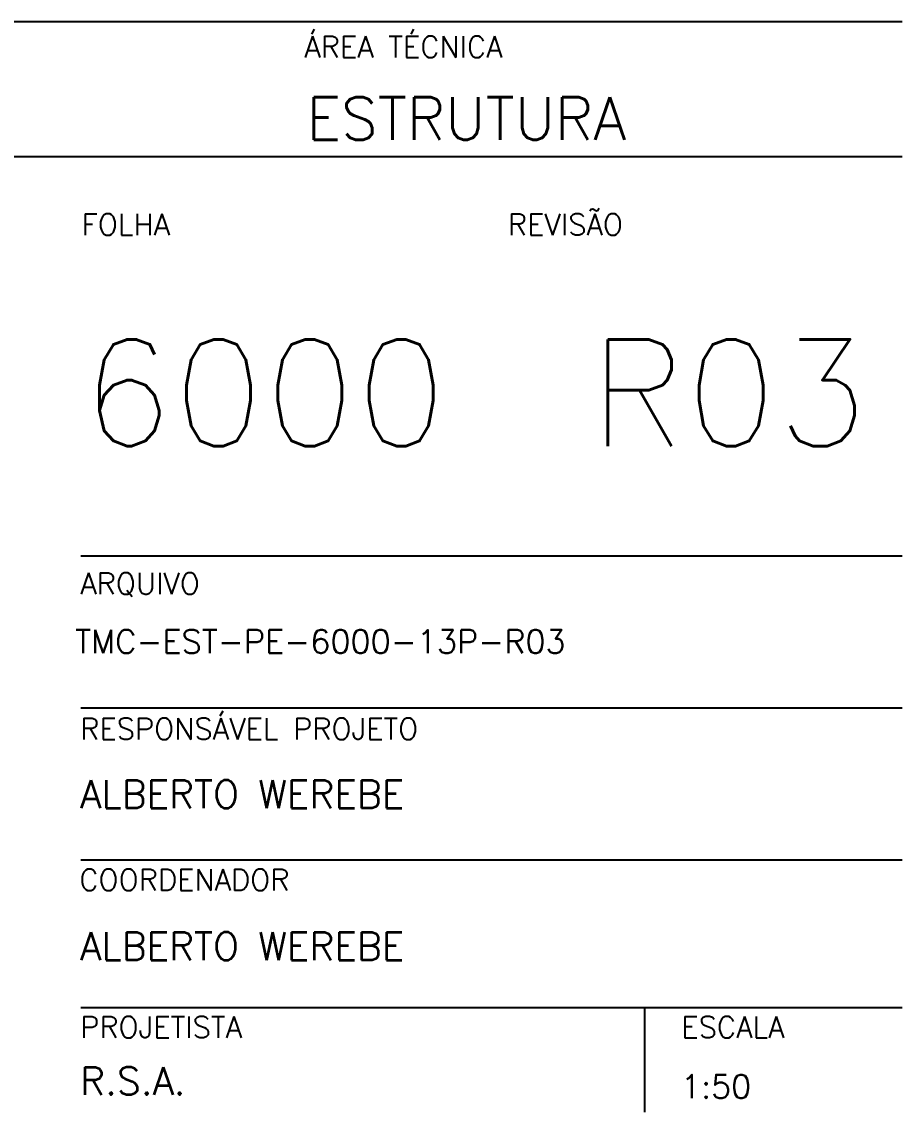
# Model space of a CAD drawing. Extents: x 1065 to 6699, y 737 to 3707.
# Drawn here: x 6236 to 6649, y 787 to 1298 of the extents above; entities that cross this region are included whole.
import ezdxf

# ---------------------------------------------------------------- set-up
doc = ezdxf.new("R2010")
doc.units = 0
doc.header["$MEASUREMENT"] = 0
for name, color, linetype in [('1', 1, 'CONTINUOUS'), ('3', 3, 'CONTINUOUS'), ('4', 4, 'CONTINUOUS'), ('6', 6, 'CONTINUOUS')]:
    doc.layers.add(name, color=color, linetype=linetype)
doc.styles.get("Standard").update_dxf_attribs({"font": 'ROMANS.SHX'})

msp = doc.modelspace()

# ---------------------------------------------------------------- linework, layer by layer
at = {"layer": '1', "linetype": 'Continuous'}
for p, q in [((6648.600654, 1297.890468), (5764.368797, 1297.890468)), ((6648.600654, 1234.668439), (5764.368797, 1234.668439)), ((6648.600654, 1047.467855), (6263.402552, 1047.467855)), ((6648.600654, 976.23326), (6263.402552, 976.23326)), ((6648.600654, 904.998666), (6263.402552, 904.998666)), ((6648.600654, 835.798437), (6263.402552, 835.798437)), ((6527.816014, 835.798437), (6527.816014, 786.94355))]:
    msp.add_line(p, q, dxfattribs=at)

# ---------------------------------------------------------------- texts
at = {"layer": '3', "linetype": 'Continuous'}
for s, height, p in [('ÁREA TÉCNICA', 9.9999, (6368.190438, 1281.157214)), ('FOLHA', 9.9999, (6263.671455, 1197.897883)), ('REVISÃO', 9.9999, (6463.669455, 1197.897883)), ('ARQUIVO', 9.9999, (6263.10292, 1029.623235)), ('TMC-EST-PE-6000-13P-R03', 11, (6260.706858, 1001.963123)), ('RESPONSÁVEL PROJETO', 10, (6263.10292, 961.552064)), ('ALBERTO WEREBE', 12.99987, (6263.031453, 929.477872)), ('COORDENADOR', 9.9999, (6262.694587, 890.858783)), ('ALBERTO WEREBE', 12.99987, (6263.031453, 858.243277)), ('PROJETISTA', 9.9999, (6263.10292, 821.840171)), ('ESCALA', 9.9999, (6544.994518, 821.840171)), ('R.S.A.', 13, (6263.031453, 795.092144)), ('1:50', 11, (6544.837015, 793.473241))]:
    msp.add_text(s, height=height, dxfattribs=at).set_placement(p)
at = {"layer": '4', "linetype": 'Continuous'}
msp.add_text('ESTRUTURA', height=19.9998, dxfattribs=at).set_placement((6369.210235, 1242.542028))
at = {"layer": '6', "linetype": 'Continuous'}
for s, p in [('6000', (6263.671455, 1099.080414)), ('R03', (6501.903564, 1099.080414))]:
    msp.add_text(s, height=50, dxfattribs=at).set_placement(p)

doc.saveas('drawing.dxf')
